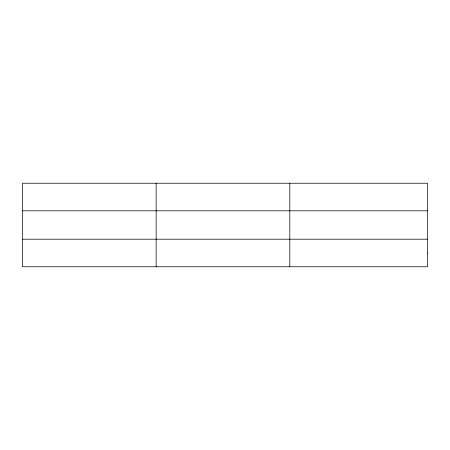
<?xml version="1.0" encoding="UTF-8"?>
<svg xmlns="http://www.w3.org/2000/svg" width="450" height="450" viewBox="0 0 450 450"><rect width="100%" height="100%" fill="white"/><g stroke="black" fill="none" stroke-linecap="round" stroke-linejoin="round"><path stroke-width="0.67" d="M156.15 266.766L156.15 183.234M289.8 266.766L289.8 183.234M22.5 210.803L427.5 210.803M22.5 239.197L427.5 239.197M427.5 252.984L427.5 266.766L22.5 266.766L22.5 183.234L427.5 183.234L427.5 252.984"/></g></svg>
